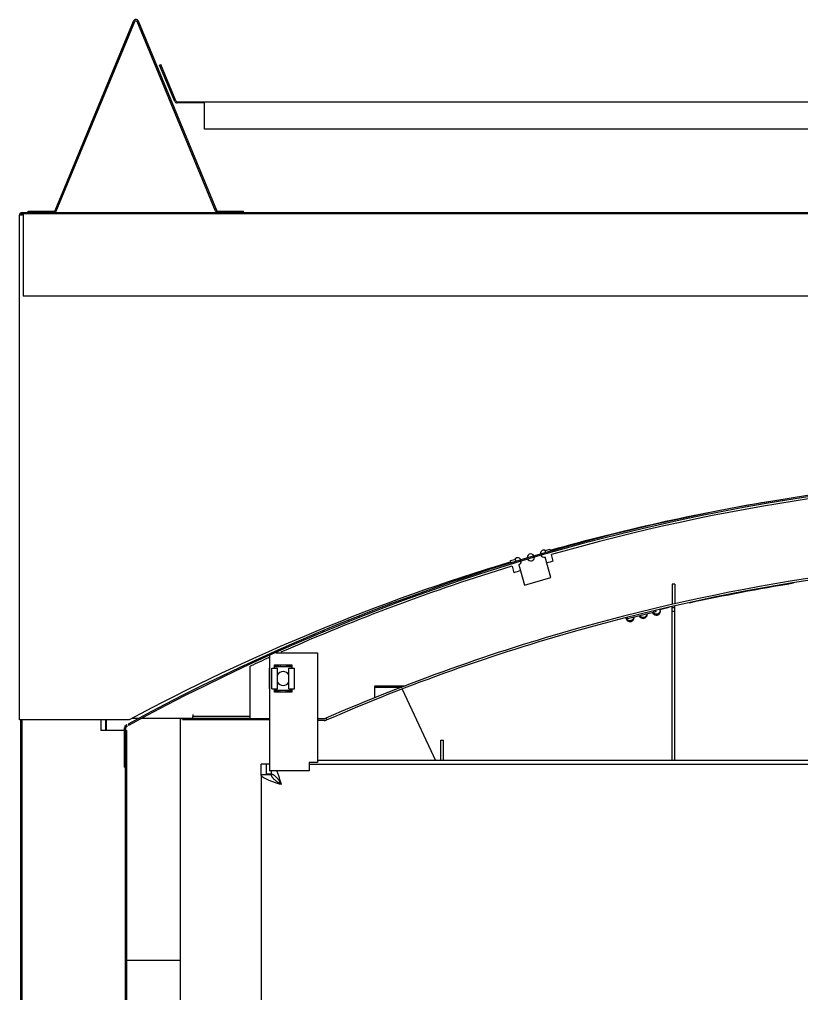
# Model space of a CAD drawing. Header units: inches. Extents: x 16 to 102.3, y 9.9 to 90.2.
# Drawn here: x 16.57 to 30.84, y 37.93 to 55.7 of the extents above; entities that cross this region are included whole.
import ezdxf

# ---------------------------------------------------------------- set-up
doc = ezdxf.new("R2010")
doc.units = ezdxf.units.IN
doc.header["$LTSCALE"] = 6.6
doc.header["$MEASUREMENT"] = 0
doc.layers.get('0').update_dxf_attribs({"linetype": 'CONTINUOUS'})

msp = doc.modelspace()

# ---------------------------------------------------------------- linework, layer by layer
at = {"color": 7, "linetype": 'CONTINUOUS'}
for p, q in [((17.217, 52.218), (18.648, 55.673)), ((18.639, 55.651), (18.661, 55.642)), ((18.648, 55.673), (18.67, 55.664)), ((18.737, 55.673), (18.715, 55.664)), ((18.746, 55.651), (18.724, 55.642)), ((20.168, 52.218), (18.737, 55.673)), ((19.126, 54.872), (19.148, 54.881)), ((19.423, 54.218), (19.148, 54.881)), ((19.445, 54.203), (53.627, 54.203)), ((19.945, 53.703), (19.945, 54.203)), ((53.127, 53.703), (19.945, 53.703)), ((17.234, 52.259), (17.256, 52.249)), ((20.151, 52.259), (20.129, 52.249)), ((16.632, 52.155), (16.632, 50.655)), ((56.382, 52.155), (16.632, 52.155)), ((16.727, 52.179), (16.727, 52.203)), ((16.727, 52.203), (17.194, 52.203)), ((17.15, 52.203), (17.15, 52.179)), ((17.194, 52.203), (17.194, 52.179)), ((17.217, 52.218), (17.239, 52.208)), ((20.168, 52.218), (20.146, 52.208)), ((20.19, 52.203), (20.19, 52.179)), ((20.19, 52.203), (20.658, 52.203)), ((20.235, 52.203), (20.235, 52.179)), ((20.658, 52.179), (20.658, 52.203)), ((56.382, 50.655), (16.632, 50.655)), ((30.494, 46.944), (30.498, 46.92)), ((30.309, 46.913), (30.313, 46.89)), ((28.483, 45.399), (28.483, 45.029)), ((28.531, 45.399), (28.483, 45.399)), ((28.255, 44.936), (28.429, 44.978)), ((28.483, 42.179), (28.483, 44.992)), ((22.75, 44.811), (22.759, 44.789)), ((28.189, 44.891), (27.663, 44.763)), ((27.903, 44.792), (27.903, 44.812)), ((28.027, 44.835), (28.027, 44.841)), ((28.14, 44.904), (28.146, 44.88)), ((28.144, 44.851), (28.144, 44.871)), ((28.189, 44.891), (28.183, 44.914)), ((28.531, 44.964), (28.483, 44.964)), ((28.531, 44.899), (28.483, 44.899)), ((22.575, 44.742), (22.584, 44.719)), ((27.637, 44.786), (27.637, 44.783)), ((27.657, 44.789), (27.663, 44.763)), ((27.786, 44.776), (27.786, 44.782)), ((21.94, 44.48), (21.949, 44.458)), ((22.113, 44.553), (22.122, 44.53)), ((21.296, 43.917), (21.225, 43.917)), ((21.296, 43.897), (21.296, 43.927)), ((21.326, 43.927), (21.326, 43.897)), ((21.436, 43.927), (21.436, 43.897)), ((21.466, 43.897), (21.466, 43.927)), ((21.538, 43.917), (21.466, 43.917)), ((21.131, 43.489), (21.131, 43.864)), ((21.131, 43.864), (21.132, 43.864)), ((21.176, 43.489), (21.176, 43.864)), ((21.176, 43.864), (21.276, 43.864)), ((21.225, 43.896), (21.538, 43.896)), ((21.276, 43.489), (21.276, 43.864)), ((21.296, 43.897), (21.326, 43.897)), ((21.436, 43.897), (21.466, 43.897)), ((21.486, 43.489), (21.486, 43.864)), ((21.486, 43.864), (21.586, 43.864)), ((21.586, 43.489), (21.586, 43.864)), ((21.131, 43.489), (21.132, 43.489)), ((21.176, 43.489), (21.276, 43.489)), ((21.538, 43.458), (21.225, 43.458)), ((21.296, 43.437), (21.225, 43.437)), ((21.296, 43.427), (21.296, 43.457)), ((21.326, 43.457), (21.296, 43.457)), ((21.326, 43.427), (21.326, 43.457)), ((21.436, 43.427), (21.436, 43.457)), ((21.466, 43.457), (21.436, 43.457)), ((21.466, 43.427), (21.466, 43.457)), ((21.538, 43.437), (21.466, 43.437)), ((21.486, 43.489), (21.586, 43.489)), ((23.052, 43.326), (23.052, 43.542)), ((23.052, 43.522), (23.549, 43.522)), ((16.611, 42.922), (16.611, 11.679)), ((18.136, 42.922), (18.136, 42.726)), ((18.549, 42.843), (18.56, 42.821)), ((19.507, 20.95), (19.507, 42.944)), ((19.543, 42.929), (21.132, 42.929)), ((19.733, 42.949), (19.733, 42.985)), ((20.781, 42.949), (19.733, 42.949)), ((20.781, 42.949), (20.781, 42.985)), ((22.132, 42.908), (22.007, 42.908)), ((22.16, 42.953), (22.175, 42.92)), ((22.16, 42.914), (22.175, 42.92)), ((18.483, 42.778), (18.507, 42.778)), ((18.483, 42.732), (18.507, 42.732)), ((18.507, 42.057), (18.507, 42.778)), ((18.507, 42.726), (18.52, 42.726)), ((18.508, 42.82), (18.52, 42.799)), ((18.54, 42.81), (18.52, 42.799)), ((18.52, 42.726), (18.52, 16.204)), ((24.257, 42.554), (24.305, 42.554)), ((24.305, 42.179), (24.305, 42.554)), ((18.483, 42.244), (18.507, 42.244)), ((35.757, 42.179), (22.007, 42.179)), ((18.483, 42.057), (18.507, 42.057)), ((20.976, 41.928), (20.976, 42.116)), ((21.132, 42.116), (20.976, 42.116)), ((21.07, 42.116), (21.07, 41.929)), ((21.164, 41.991), (21.164, 41.928)), ((20.976, 41.928), (21.164, 41.928))]:
    msp.add_line(p, q, dxfattribs=at)
at = {"color": 3, "linetype": 'CONTINUOUS'}
for p, q in [((17.239, 52.208), (18.67, 55.664)), ((20.146, 52.208), (18.715, 55.664)), ((19.401, 54.209), (19.126, 54.872)), ((19.945, 54.179), (19.445, 54.179)), ((16.567, 42.922), (16.567, 52.131)), ((16.615, 52.131), (16.567, 52.131)), ((16.615, 52.179), (16.615, 52.131)), ((16.615, 52.179), (56.399, 52.179)), ((26.17, 46.015), (26.248, 46.037)), ((26.248, 46.037), (26.255, 46.014)), ((25.631, 45.816), (25.617, 45.863)), ((26.154, 46.02), (26.168, 45.974)), ((26.268, 45.522), (26.16, 45.894)), ((26.312, 45.82), (26.277, 45.94)), ((25.528, 45.828), (25.606, 45.85)), ((25.535, 45.805), (25.528, 45.828)), ((25.558, 45.727), (25.593, 45.607)), ((25.68, 45.754), (25.788, 45.383)), ((25.788, 45.383), (26.268, 45.522)), ((28.531, 45.399), (28.531, 45.04)), ((28.531, 42.179), (28.531, 45.003)), ((21.132, 44.097), (21.132, 41.991)), ((21.246, 44.147), (22.007, 44.147)), ((22.007, 44.147), (22.007, 42.147)), ((21.225, 43.864), (21.225, 43.927)), ((21.225, 43.927), (21.538, 43.927)), ((21.538, 43.927), (21.538, 43.864)), ((20.781, 42.985), (20.781, 43.902)), ((21.225, 43.427), (21.225, 43.489)), ((21.538, 43.427), (21.225, 43.427)), ((21.538, 43.489), (21.538, 43.427)), ((23.052, 43.542), (23.605, 43.542)), ((23.553, 43.484), (24.162, 42.179)), ((19.733, 43.021), (19.733, 42.985)), ((18.567, 42.922), (16.567, 42.922)), ((16.587, 42.922), (16.587, 11.679)), ((16.612, 11.486), (16.612, 42.922)), ((18.05, 42.922), (18.05, 42.726)), ((18.148, 42.922), (18.148, 42.726)), ((18.751, 42.949), (18.619, 42.949)), ((19.733, 42.949), (18.803, 42.949)), ((21.132, 42.944), (19.507, 42.944)), ((20.781, 42.985), (19.733, 42.985)), ((22.132, 42.944), (22.007, 42.944)), ((22.146, 42.947), (22.16, 42.953)), ((18.483, 42.726), (18.05, 42.726)), ((18.49, 42.81), (18.483, 42.807)), ((18.483, 42.057), (18.483, 42.778)), ((18.529, 42.832), (18.508, 42.82)), ((24.257, 42.179), (24.257, 42.554)), ((21.857, 42.147), (21.857, 41.991)), ((22.007, 42.147), (21.857, 42.147)), ((18.496, 42.057), (18.496, 16.204)), ((21.857, 41.991), (21.132, 41.991)), ((21.857, 42.116), (51.158, 42.116)), ((20.976, 41.928), (20.976, 19.429)), ((21.164, 41.929), (21.07, 41.929)), ((18.52, 38.535), (19.507, 38.535))]:
    msp.add_line(p, q, dxfattribs=at)
at = {"color": 7, "linetype": 'CONTINUOUS'}
for centre, radius, start, end in [((18.692, 55.655), 0.048, 22.5, 157.5), ((19.445, 54.227), 0.024, 202.498, 269.999), ((16.615, 52.131), 0.024, 90, 180), ((17.194, 52.227), 0.024, 270, 337.5), ((20.19, 52.227), 0.024, 202.5, 270), ((36.507, 9.985), 37.421, 80.7609, 118.6592), ((21.381, 43.677), 0.125, 32.6011, 147.3989), ((21.381, 43.677), 0.125, 212.6011, 327.3989), ((22.132, 42.98), 0.072, 270, 293.5109), ((18.531, 42.778), 0.024, 118.7302, 179.9565)]:
    msp.add_arc(centre, radius, start, end, dxfattribs=at)
at = {"color": 3, "linetype": 'CONTINUOUS'}
for centre, radius, start, end in [((18.692, 55.655), 0.024, 22.5, 157.5), ((19.445, 54.227), 0.048, 202.498, 269.999), ((16.615, 52.131), 0.048, 90, 180), ((17.194, 52.227), 0.048, 270, 337.5), ((20.19, 52.227), 0.048, 202.5, 270), ((36.507, 9.985), 37.445, 81.5235, 118.6592), ((36.507, 9.924), 37.441, 91.0358, 105.8573), ((36.507, 9.423), 38, 99.4927, 105.6524), ((25.662, 45.817), 0.065, 10.7428, 148.6173), ((25.902, 45.886), 0.065, 8.1282, 180), ((25.902, 45.886), 0.065, 202.9712, 360), ((26.142, 45.956), 0.065, 63.8183, 180), ((26.142, 45.956), 0.065, 205.5866, 286.2178), ((36.507, 9.423), 38, 106.7832, 118.171), ((36.507, 9.924), 37.441, 107.0051, 113.8957), ((25.662, 45.817), 0.065, 286.2178, 360), ((36.507, 9.924), 37.316, 105.8553, 106.0485), ((36.507, 9.924), 37.316, 106.8162, 107.0069), ((36.507, 9.924), 37.441, 114.2508, 114.8361), ((22.132, 42.98), 0.036, 270, 293.5109), ((18.531, 42.778), 0.048, 118.7302, 179.9565)]:
    msp.add_arc(centre, radius, start, end, dxfattribs=at)
at = {"color": 7, "linetype": 'CONTINUOUS'}
for points, knots in [([(16.615, 52.155), (16.614, 52.155), (16.613, 52.155), (16.61, 52.153), (16.607, 52.152), (16.605, 52.149), (16.602, 52.146), (16.599, 52.143), (16.597, 52.139), (16.594, 52.135), (16.592, 52.132), (16.591, 52.131)], [0, 0, 0, 0, 0.076667, 0.158651, 0.24979, 0.351976, 0.465424, 0.589113, 0.721152, 0.859064, 1, 1, 1, 1]), ([(35.696, 45.89), (32.684, 45.822), (28.055, 45.131), (23.671, 43.57), (22.175, 42.92)], [0, 0, 0, 0, 0.648707, 1, 1, 1, 1]), ([(27.884, 44.811), (27.884, 44.81), (27.886, 44.806), (27.889, 44.803), (27.891, 44.8)], [0, 0, 0, 0, 0.196325, 1, 1, 1, 1]), ([(28.027, 44.841), (28.027, 44.842), (28.026, 44.845), (28.023, 44.848), (28.02, 44.848)], [0, 0, 0, 0, 0.324187, 1, 1, 1, 1]), ([(28.022, 44.821), (28.023, 44.823), (28.024, 44.826), (28.026, 44.83), (28.027, 44.833), (28.027, 44.835)], [0, 0, 0, 0, 0.366636, 0.701454, 1, 1, 1, 1]), ([(28.125, 44.87), (28.126, 44.869), (28.127, 44.864), (28.13, 44.861), (28.133, 44.859)], [0, 0, 0, 0, 0.196325, 1, 1, 1, 1]), ([(28.174, 44.836), (28.184, 44.833), (28.207, 44.832), (28.229, 44.841), (28.238, 44.847)], [0, 0, 0, 0, 0.50333, 1, 1, 1, 1]), ([(27.699, 44.717), (27.711, 44.716), (27.734, 44.717), (27.755, 44.729), (27.763, 44.736)], [0, 0, 0, 0, 0.506404, 1, 1, 1, 1]), ([(27.786, 44.782), (27.786, 44.783), (27.785, 44.787), (27.781, 44.789), (27.779, 44.79)], [0, 0, 0, 0, 0.324187, 1, 1, 1, 1]), ([(27.78, 44.762), (27.781, 44.764), (27.783, 44.767), (27.785, 44.772), (27.785, 44.775), (27.786, 44.776)], [0, 0, 0, 0, 0.366636, 0.701454, 1, 1, 1, 1]), ([(21.352, 41.74), (21.346, 41.744), (21.333, 41.752), (21.315, 41.764), (21.297, 41.775), (21.28, 41.787), (21.263, 41.799), (21.248, 41.811), (21.233, 41.822), (21.219, 41.834), (21.207, 41.846), (21.196, 41.857), (21.186, 41.869), (21.178, 41.881), (21.172, 41.893), (21.167, 41.905), (21.164, 41.916), (21.164, 41.924), (21.164, 41.928)], [0, 0, 0, 0, 0.07944, 0.158355, 0.236204, 0.312471, 0.386636, 0.458284, 0.527026, 0.592541, 0.654594, 0.713069, 0.767972, 0.819442, 0.86765, 0.913307, 0.957127, 1, 1, 1, 1]), ([(21.352, 41.74), (21.348, 41.746), (21.34, 41.759), (21.328, 41.777), (21.317, 41.795), (21.305, 41.812), (21.293, 41.829), (21.282, 41.845), (21.27, 41.859), (21.258, 41.873), (21.246, 41.885), (21.235, 41.897), (21.223, 41.906), (21.211, 41.914), (21.199, 41.92), (21.188, 41.925), (21.176, 41.928), (21.168, 41.928), (21.164, 41.928)], [0, 0, 0, 0, 0.07944, 0.158355, 0.236204, 0.312471, 0.386636, 0.458284, 0.527026, 0.592541, 0.654594, 0.713069, 0.767972, 0.819442, 0.86765, 0.913307, 0.957127, 1, 1, 1, 1])]:
    msp.add_open_spline(points, degree=3, knots=knots, dxfattribs=at)
at = {"color": 3, "linetype": 'CONTINUOUS'}
for points, knots in [([(16.596, 52.145), (16.595, 52.143), (16.594, 52.138), (16.592, 52.134), (16.591, 52.131)], [0, 0, 0, 0, 0.40048, 1, 1, 1, 1]), ([(35.695, 45.926), (32.681, 45.858), (28.047, 45.166), (23.658, 43.604), (22.16, 42.953)], [0, 0, 0, 0, 0.648707, 1, 1, 1, 1]), ([(28.174, 44.856), (28.184, 44.854), (28.207, 44.853), (28.229, 44.861), (28.238, 44.867)], [0, 0, 0, 0, 0.50333, 1, 1, 1, 1]), ([(27.64, 44.784), (27.641, 44.78), (27.648, 44.766), (27.658, 44.755), (27.668, 44.749)], [0, 0, 0, 0, 0.269247, 1, 1, 1, 1]), ([(27.699, 44.737), (27.711, 44.736), (27.734, 44.738), (27.755, 44.749), (27.763, 44.757)], [0, 0, 0, 0, 0.506404, 1, 1, 1, 1]), ([(21.352, 41.74), (21.348, 41.753), (21.34, 41.777), (21.328, 41.813), (21.317, 41.849), (21.305, 41.884), (21.293, 41.917), (21.282, 41.949), (21.272, 41.973), (21.266, 41.987), (21.265, 41.991)], [0, 0, 0, 0, 0.145752, 0.290262, 0.432262, 0.570516, 0.70378, 0.830989, 0.951112, 1, 1, 1, 1]), ([(21.352, 41.74), (21.34, 41.744), (21.315, 41.752), (21.279, 41.764), (21.243, 41.775), (21.208, 41.787), (21.175, 41.799), (21.143, 41.81), (21.114, 41.822), (21.087, 41.834), (21.062, 41.845), (21.043, 41.855), (21.029, 41.863), (21.02, 41.869), (21.012, 41.875), (21.005, 41.881), (20.998, 41.887), (20.992, 41.893), (20.987, 41.899), (20.983, 41.905), (20.98, 41.91), (20.978, 41.916), (20.976, 41.922), (20.976, 41.926), (20.976, 41.928)], [0, 0, 0, 0, 0.089281, 0.177801, 0.264784, 0.349472, 0.431103, 0.509026, 0.582607, 0.65128, 0.714559, 0.772075, 0.798592, 0.823594, 0.847077, 0.869027, 0.889451, 0.908435, 0.926095, 0.942544, 0.95793, 0.972459, 0.986385, 1, 1, 1, 1])]:
    msp.add_open_spline(points, degree=3, knots=knots, dxfattribs=at)
at = {"color": 7, "linetype": 'CONTINUOUS'}
for points in [[(28.796, 45.06), (29.426, 45.197), (30.06, 45.317), (30.697, 45.42)], [(27.891, 44.8), (27.895, 44.797), (27.899, 44.794), (27.903, 44.792)], [(27.903, 44.792), (27.912, 44.785), (27.923, 44.779), (27.935, 44.777)], [(27.971, 44.777), (27.983, 44.78), (27.994, 44.786), (28.003, 44.794)], [(28.003, 44.794), (28.011, 44.801), (28.018, 44.811), (28.022, 44.821)], [(28.133, 44.859), (28.136, 44.856), (28.14, 44.853), (28.144, 44.851)], [(28.144, 44.851), (28.153, 44.844), (28.163, 44.839), (28.174, 44.836)], [(28.238, 44.847), (28.247, 44.853), (28.254, 44.861), (28.259, 44.87)], [(28.259, 44.931), (28.258, 44.932), (28.257, 44.934), (28.255, 44.936)], [(28.264, 44.919), (28.263, 44.923), (28.261, 44.927), (28.259, 44.931)], [(28.259, 44.87), (28.264, 44.88), (28.267, 44.89), (28.267, 44.9)], [(28.266, 44.913), (28.265, 44.915), (28.265, 44.917), (28.264, 44.919)], [(28.267, 44.9), (28.267, 44.905), (28.266, 44.909), (28.266, 44.913)], [(27.637, 44.783), (27.637, 44.772), (27.64, 44.762), (27.645, 44.753)], [(27.645, 44.753), (27.651, 44.743), (27.658, 44.735), (27.668, 44.729)], [(27.668, 44.729), (27.677, 44.723), (27.688, 44.719), (27.699, 44.717)], [(27.763, 44.736), (27.771, 44.743), (27.777, 44.753), (27.78, 44.762)], [(27.935, 44.777), (27.947, 44.774), (27.959, 44.774), (27.971, 44.777)]]:
    msp.add_open_spline(points, degree=3, dxfattribs=at)
at = {"color": 3, "linetype": 'CONTINUOUS'}
for points in [[(27.903, 44.812), (27.912, 44.805), (27.923, 44.8), (27.935, 44.797)], [(27.935, 44.797), (27.947, 44.795), (27.959, 44.795), (27.971, 44.798)], [(27.971, 44.798), (27.983, 44.801), (27.994, 44.806), (28.003, 44.814)], [(28.003, 44.814), (28.006, 44.817), (28.01, 44.821), (28.013, 44.824)], [(28.013, 44.824), (28.017, 44.83), (28.02, 44.835), (28.022, 44.841)], [(28.14, 44.876), (28.141, 44.874), (28.143, 44.873), (28.144, 44.871)], [(28.144, 44.871), (28.153, 44.864), (28.163, 44.859), (28.174, 44.856)], [(28.238, 44.867), (28.241, 44.869), (28.244, 44.872), (28.246, 44.874)], [(28.246, 44.874), (28.251, 44.879), (28.256, 44.885), (28.259, 44.891)], [(27.668, 44.749), (27.677, 44.743), (27.688, 44.739), (27.699, 44.737)], [(27.763, 44.757), (27.766, 44.76), (27.77, 44.764), (27.773, 44.768)], [(27.773, 44.768), (27.776, 44.772), (27.779, 44.777), (27.78, 44.783)]]:
    msp.add_open_spline(points, degree=3, dxfattribs=at)

doc.saveas('drawing.dxf')
